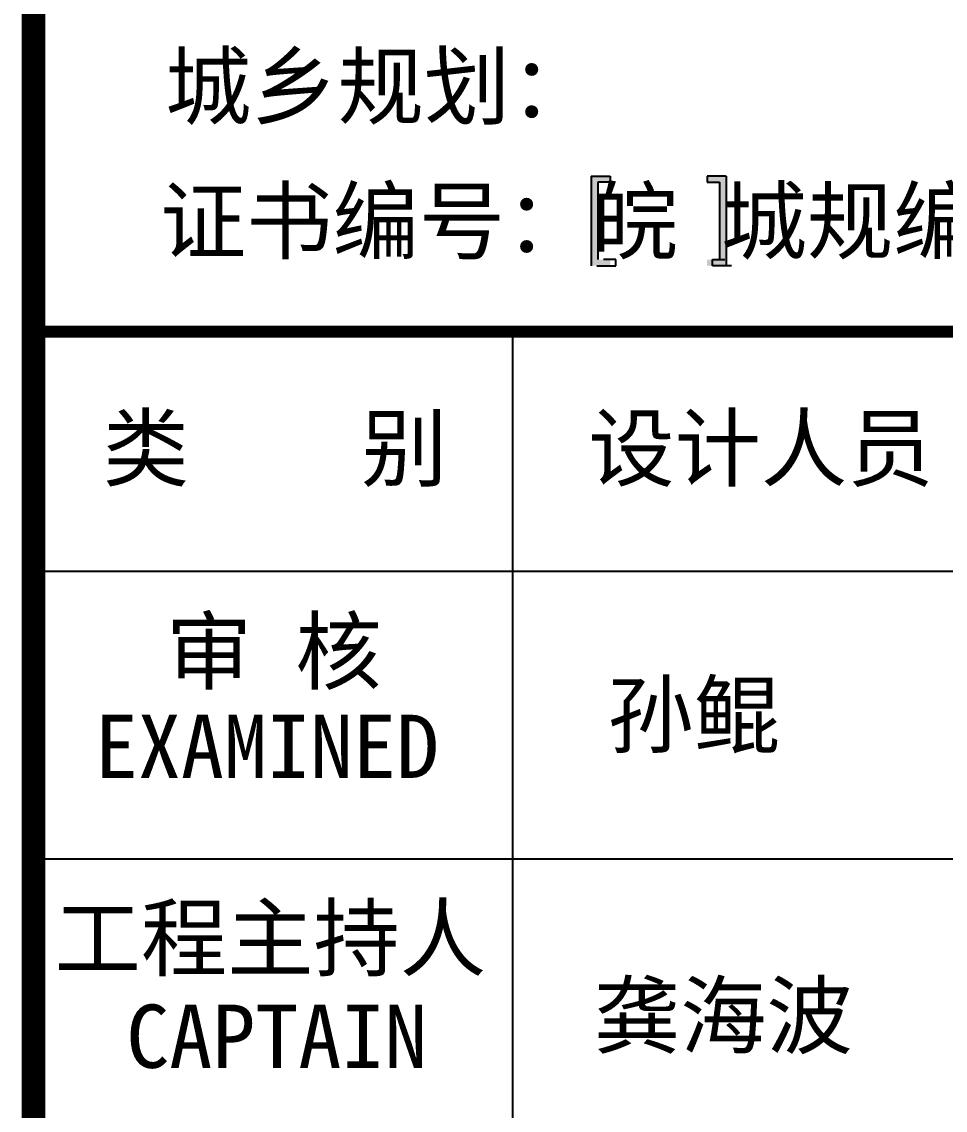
# Model space of a CAD drawing. Extents: x 19118 to 566552, y -1188739 to 92943.
# Drawn here: x 555965 to 561722, y -123017 to -116231 of the extents above; entities that cross this region are included whole.
import ezdxf

# ---------------------------------------------------------------- set-up
doc = ezdxf.new("R2010")
doc.units = 0
doc.header["$LTSCALE"] = 1000
doc.header["$MEASUREMENT"] = 0
doc.layers.add('图框', color=4, linetype='CONTINUOUS')
doc.styles.add('STYLE-黑体', font='simhei.ttf')
doc.styles.add('黑体', font='simhei.ttf', dxfattribs={"width": 0.6, "height": 4.3})

msp = doc.modelspace()

# ---------------------------------------------------------------- hatches: boundary and pattern name
at = {"layer": '图框'}
for points in [[(559557.22, -117232.02), (559634.16, -117232.02), (559634.16, -117193.58), (559598.65, -117193.58), (559515.8, -117193.58), (559515.8, -117752.16), (559598.65, -117752.16), (559634.16, -117752.16), (559634.16, -117713.72), (559557.22, -117713.72)], [(560314.74, -117713.72), (560237.81, -117713.72), (560237.81, -117752.16), (560273.31, -117752.16), (560356.16, -117752.16), (560356.16, -117193.58), (560273.31, -117193.58), (560237.81, -117193.58), (560237.81, -117232.02), (560314.74, -117232.02)]]:
    msp.add_hatch(color=4, dxfattribs=at).paths.add_polyline_path(points)

# ---------------------------------------------------------------- linework, layer by layer
at = {"layer": '图框', "color": 4}
for p, q in [((559515.8, -117193.58), (559598.65, -117193.58)), ((559515.8, -117193.58), (559515.8, -117752.16)), ((559634.16, -117232.02), (559557.22, -117232.02)), ((559557.22, -117232.02), (559557.22, -117713.72)), ((559598.65, -117193.58), (559634.16, -117193.58)), ((559634.16, -117193.58), (559634.16, -117232.02)), ((560273.31, -117193.58), (560237.81, -117193.58)), ((560237.81, -117193.58), (560237.81, -117232.02)), ((560237.81, -117232.02), (560314.74, -117232.02)), ((560356.16, -117193.58), (560273.31, -117193.58)), ((560314.74, -117232.02), (560314.74, -117713.72)), ((560356.16, -117193.58), (560356.16, -117752.16)), ((559668.61, -117713.72), (559591.68, -117713.72)), ((559668.61, -117752.16), (559668.61, -117713.72)), ((560272.26, -117752.16), (560272.26, -117713.72)), ((560272.26, -117713.72), (560349.2, -117713.72)), ((559550.26, -117752.16), (559633.1, -117752.16)), ((559633.1, -117752.16), (559668.61, -117752.16)), ((560307.77, -117752.16), (560272.26, -117752.16)), ((560390.62, -117752.16), (560307.77, -117752.16))]:
    msp.add_line(p, q, dxfattribs=at)
at = {"layer": '图框', "color": 0}
for p, q in [((556038.63, -119657.14), (565052.49, -119657.14)), ((556038.63, -119657.14), (565052.49, -119657.14)), ((556038.63, -121449.94), (565052.49, -121449.94))]:
    msp.add_line(p, q, dxfattribs=at)
at = {"layer": '图框', "color": 4, "const_width": 147.89}
msp.add_lwpolyline([(556038.63, -105035.97), (565052.49, -105035.97), (565052.49, -191135.97), (556038.63, -191135.97)], close=True, dxfattribs=at)
at = {"layer": '图框', "color": 0, "const_width": 75}
msp.add_lwpolyline([(556038.63, -118163.14), (565052.49, -118163.14), (565052.49, -133401.94), (556038.63, -133401.94)], close=True, dxfattribs=at)
at = {"layer": '图框', "color": 0}
for points in [[(559026.63, -119657.14), (559026.63, -118163.14)], [(559026.63, -128322.34), (559026.63, -119657.14)]]:
    msp.add_lwpolyline(points, dxfattribs=at)

# ---------------------------------------------------------------- texts
at = {"layer": '图框', "color": 4}
for s, style, p in [('城乡规划：', '黑体', (556857.65, -116830.27)), ('证书编号：皖 城规编(162037)', '黑体', (556826.08, -117670.47)), ('孙鲲', 'STYLE-黑体', (559616.37, -120748.65)), ('龚海波', 'STYLE-黑体', (559531.98, -122623.39))]:
    msp.add_text(s, height=394.416, dxfattribs=dict(at, style=style)).set_placement(p)
at = {"layer": '图框', "color": 0, "style": 'STYLE-黑体'}
for s, p in [('类    别 ', (556469.5, -119085.89)), ('设计人员', (559497.33, -119085.89)), ('审 核', (556863.65, -120352.98)), ('EXAMINED ', (556420.14, -120945.31)), ('工程主持人', (556169.7, -122139.83)), ('CAPTAIN', (556615.91, -122752.4))]:
    msp.add_text(s, height=394.416, dxfattribs=at).set_placement(p)

doc.saveas('drawing.dxf')
